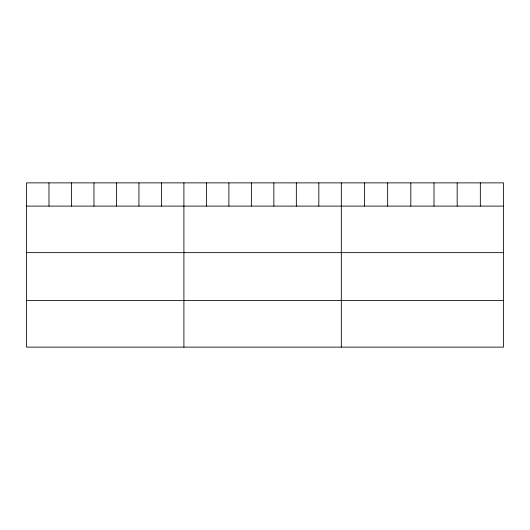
<?xml version="1.0" encoding="UTF-8"?>
<svg xmlns="http://www.w3.org/2000/svg" width="530" height="530" viewBox="0 0 530 530"><rect width="100%" height="100%" fill="white"/><g stroke="black" fill="none" stroke-linecap="round" stroke-linejoin="round"><path stroke-width="0.79" d="M503.5 206.11L503.5 347.13L26.5 347.13L26.5 182.87L503.5 182.87L503.5 206.11L26.5 206.11M26.5 252.651L503.5 252.651M26.5 300.596L503.5 300.596M480.332 182.87L480.332 206.11M457.165 182.87L457.165 206.11M433.997 182.87L433.997 206.11M410.823 182.87L410.823 206.11M387.655 182.87L387.655 206.11M364.488 182.87L364.488 206.11M341.32 182.87L341.32 347.13M318.835 182.87L318.835 206.11M296.343 182.87L296.343 206.11M273.858 182.87L273.858 206.11M251.372 182.87L251.372 206.11M228.887 182.87L228.887 206.11M206.395 182.87L206.395 206.11M183.91 182.87L183.91 347.13M161.425 182.87L161.425 206.11M138.933 182.87L138.933 206.11M116.448 182.87L116.448 206.11M93.962 182.87L93.962 206.11M71.477 182.87L71.477 206.11M48.985 182.87L48.985 206.11"/></g></svg>
